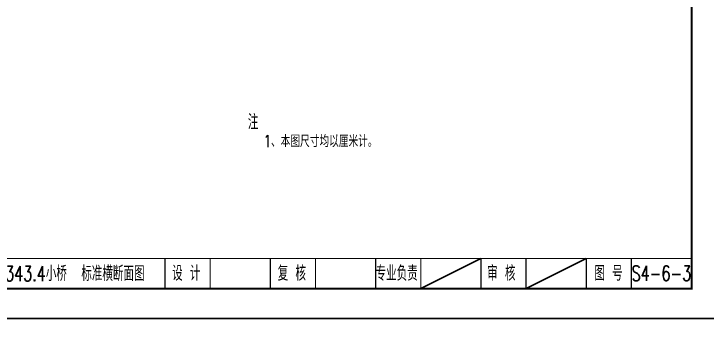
# Model space of a CAD drawing. Header units: millimetres. Extents: x -51 to 12129, y -1309 to -715.
# Drawn here: x 554.1 to 784.5, y -1016.5 to -910.3 of the extents above; entities that cross this region are included whole.
import ezdxf
from ezdxf.enums import TextEntityAlignment as Align

# ---------------------------------------------------------------- set-up
doc = ezdxf.new("R2010")
doc.units = ezdxf.units.MM
doc.header["$LTSCALE"] = 0.25
doc.layers.add('图框', color=7, linetype='Continuous')
doc.layers.add('标注', color=4, linetype='Continuous')
doc.styles.get("Standard").update_dxf_attribs({"font": 'simplex1.shx', "width": 0.7, "bigfont": 'hztxt.shx'})

# ---------------------------------------------------------------- blocks, each defined once
blk = doc.blocks.new('123')
at = {"layer": '图框', "color": 2}
blk.add_lwpolyline([(369.33, -1011.65), (369.33, -714.65), (-50.67, -714.65), (-50.67, -1011.65)], close=True, dxfattribs=at)

msp = doc.modelspace()

# ---------------------------------------------------------------- linework, layer by layer
for p, q in [((689.33091, -1001.65472), (709.33091, -991.65472)), ((724.33091, -1001.65472), (744.33091, -991.65472))]:
    msp.add_line(p, q)
for points, const_width in [([(779.33091, -724.65472), (399.33091, -724.65472), (399.33091, -1001.65472), (779.33091, -1001.65472), (779.33091, -724.65472)], 0.7), ([(399.33091, -991.65472), (779.33091, -991.65472)], 0.4), ([(674.33091, -1001.65472), (674.33091, -991.65472)], 0.4), ([(689.33091, -1001.65472), (689.33091, -991.65472)], 0.4), ([(709.33091, -1001.65472), (709.33091, -991.65472)], 0.4), ([(724.33091, -1001.65472), (724.33091, -991.65472)], 0.4), ([(744.33091, -1001.65472), (744.33091, -991.65472)], 0.4), ([(759.33091, -1001.65472), (759.33091, -991.65472)], 0.4)]:
    msp.add_lwpolyline(points, dxfattribs=dict(const_width=const_width))
at = {"layer": '图框', "const_width": 0.4}
for points in [[(604.33091, -1001.65472), (604.33091, -991.65472)], [(619.33091, -1001.65472), (619.33091, -991.65472)], [(639.33091, -1001.65472), (639.33091, -991.65472)], [(654.33091, -1001.65472), (654.33091, -991.65472)], [(674.33091, -1001.65472), (674.33091, -991.65472)]]:
    msp.add_lwpolyline(points, dxfattribs=at)

# ---------------------------------------------------------------- block references
at = {"layer": '标注'}
for p in [(420, 0), (420, -297)]:
    msp.add_blockref('123', p, dxfattribs=at)

# ---------------------------------------------------------------- texts
at = {"width": 0.7}
msp.add_text('注', height=5, dxfattribs=at).set_placement((631.85179, -948.71135))
for s, p in [('专业负责', (681.32114, -996.56013)), ('审 核', (716.09494, -996.56013)), ('图 号', (751.71411, -996.56013)), ('S4-6-3', (769.32216, -996.56014))]:
    msp.add_text(s, height=5, dxfattribs=at).set_placement(p, align=Align.MIDDLE_CENTER)
at = {"insert": (637.14689, -950.60548), "char_height": 4, "width": 106.712992, "attachment_point": 1}
msp.add_mtext('1、本图尺寸均以厘米计。', dxfattribs=at)
at = {"layer": '图框', "width": 0.7}
for s, p in [('K0+343.4小桥  标准横断面图', (569.33091, -996.65472)), ('设 计', (611.37558, -996.56013)), ('复 核', (646.47039, -996.56013))]:
    msp.add_text(s, height=5, dxfattribs=at).set_placement(p, align=Align.MIDDLE_CENTER)

doc.saveas('drawing.dxf')
